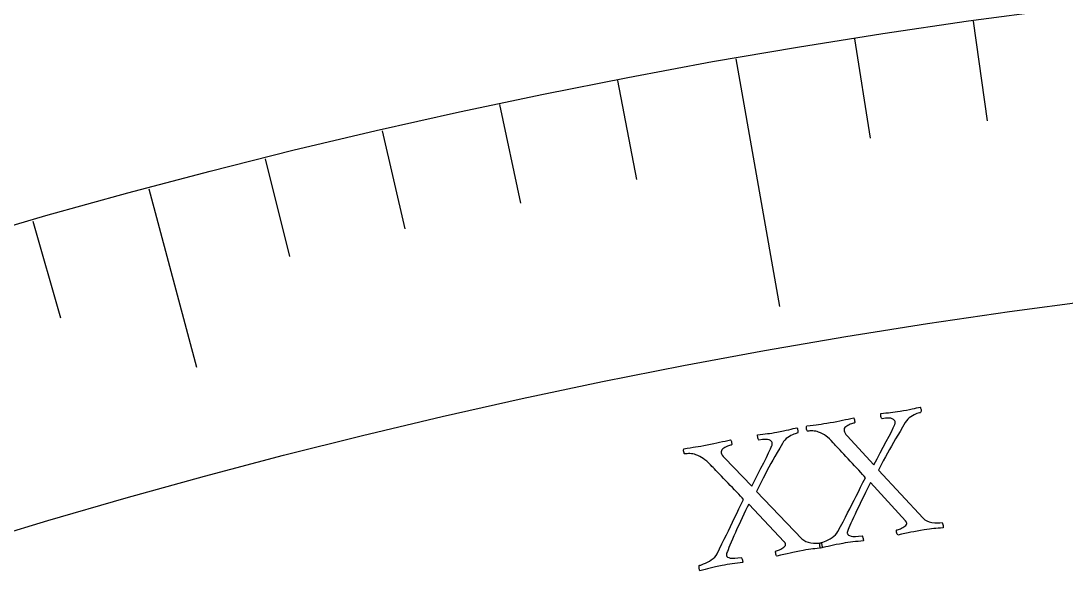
# Model space of a CAD drawing. Header units: millimetres. Extents: x -76 to 76, y -76 to 86.
# Drawn here: x -19.08 to -8.65, y 62.51 to 68.11 of the extents above; entities that cross this region are included whole.
import ezdxf

# ---------------------------------------------------------------- set-up
doc = ezdxf.new("R2010")
doc.units = ezdxf.units.MM
for name, color, linetype in [('CUT_OUTER', 1, 'Continuous'), ('ENGRAVE', 7, 'Continuous'), ('ENGRAVE_FINE', 8, 'Continuous'), ('TEXT', 5, 'Continuous')]:
    doc.layers.add(name, color=color, linetype=linetype)

msp = doc.modelspace()

# ---------------------------------------------------------------- linework, layer by layer
at = {"layer": 'CUT_OUTER'}
msp.add_arc((-0.0035, 0.0066), 75.9926, 99.712835, 124.102167, dxfattribs=at)
at = {"layer": 'ENGRAVE'}
for points in [[(-11.9435, 67.7351), (-11.508, 65.2652)], [(-17.8016, 66.4364), (-17.3256, 64.6598)]]:
    msp.add_lwpolyline(points, dxfattribs=at)
for radius in [74.48, 74.48, 72.485, 68.78, 68.78, 65.854]:
    msp.add_circle((0, 0), radius, dxfattribs=at)
at = {"layer": 'ENGRAVE_FINE'}
for points in [[(-9.5723, 68.1106), (-9.4327, 67.1172)], [(-10.7596, 67.9332), (-10.6026, 66.9424)], [(-13.1238, 67.5163), (-12.9324, 66.5315)], [(-14.3002, 67.277), (-14.0916, 66.2957)], [(-15.4721, 67.0172), (-15.2465, 66.0397)], [(-16.6394, 66.7369), (-16.3967, 65.7635)], [(-18.9583, 66.1156), (-18.6818, 65.1512)]]:
    msp.add_lwpolyline(points, dxfattribs=at)
at = {"layer": 'TEXT'}
for points in [[(-11.0005, 64.1058), (-10.9673, 64.1117), (-10.9356, 64.1176), (-10.9053, 64.1237), (-10.8766, 64.1298), (-10.8486, 64.1359), (-10.8209, 64.1419), (-10.7933, 64.1477), (-10.766, 64.1533), (-10.7636, 64.1489), (-10.7613, 64.1426), (-10.7592, 64.1343), (-10.7573, 64.1241), (-10.7561, 64.1143), (-10.7563, 64.107), (-10.758, 64.1025), (-10.7611, 64.1005), (-10.7684, 64.099), (-10.7774, 64.0966), (-10.7878, 64.0933), (-10.7999, 64.0892), (-10.8123, 64.0842), (-10.8242, 64.0784), (-10.8354, 64.0717), (-10.846, 64.0642), (-10.8548, 64.0557), (-10.8604, 64.0462), (-10.863, 64.0356), (-10.8625, 64.024), (-10.8592, 64.0132), (-10.8528, 64.0013), (-10.8433, 63.9882), (-10.8307, 63.9739), (-10.5643, 63.6855), (-10.5325, 63.7464), (-10.5013, 63.8054), (-10.4707, 63.8627), (-10.4407, 63.9182), (-10.4132, 63.9697), (-10.3898, 64.0149), (-10.3708, 64.054), (-10.3561, 64.0869), (-10.3543, 64.0919), (-10.3531, 64.0969), (-10.3525, 64.1018), (-10.3525, 64.1066), (-10.3527, 64.1108), (-10.353, 64.1141), (-10.3532, 64.1165), (-10.3533, 64.1179), (-10.3558, 64.1244), (-10.3612, 64.131), (-10.3696, 64.1375), (-10.3808, 64.1441), (-10.3967, 64.149), (-10.4191, 64.1508), (-10.4481, 64.1493), (-10.4835, 64.1446), (-10.4864, 64.1463), (-10.4891, 64.1506), (-10.4916, 64.1574), (-10.4939, 64.1668), (-10.4957, 64.1767), (-10.4967, 64.1852), (-10.4968, 64.1923), (-10.4961, 64.198), (-10.4692, 64.2005), (-10.4439, 64.2029), (-10.42, 64.2052), (-10.3978, 64.2073), (-10.3758, 64.2096), (-10.3528, 64.2124), (-10.3289, 64.2157), (-10.3039, 64.2196), (-10.2694, 64.2253), (-10.2379, 64.2311), (-10.2093, 64.2368), (-10.1835, 64.2426), (-10.1603, 64.248), (-10.1392, 64.2529), (-10.1201, 64.2573), (-10.1032, 64.261), (-10.1008, 64.2568), (-10.0985, 64.2512), (-10.0963, 64.2442), (-10.0943, 64.2356), (-10.0931, 64.2269), (-10.0934, 64.2191), (-10.0952, 64.2122), (-10.0984, 64.2063), (-10.1035, 64.2052), (-10.1112, 64.2031), (-10.1216, 64.2), (-10.1345, 64.1959), (-10.149, 64.1905), (-10.164, 64.1835), (-10.1795, 64.1751), (-10.1955, 64.1652), (-10.2111, 64.1536), (-10.2256, 64.1401), (-10.2389, 64.1248), (-10.2511, 64.1076), (-10.2783, 64.0616), (-10.3038, 64.0188), (-10.3274, 63.9792), (-10.3492, 63.9427), (-10.3698, 63.9076), (-10.3901, 63.8724), (-10.4099, 63.837), (-10.4294, 63.8015), (-10.4494, 63.7641), (-10.471, 63.7234), (-10.4941, 63.6793), (-10.5189, 63.6318), (-10.0737, 63.1533), (-10.0561, 63.1375), (-10.0354, 63.125), (-10.0117, 63.1159), (-9.985, 63.1101), (-9.9575, 63.1069), (-9.9315, 63.1056), (-9.907, 63.1062), (-9.884, 63.1088), (-9.8809, 63.1046), (-9.8784, 63.0987), (-9.8764, 63.091), (-9.875, 63.0815), (-9.874, 63.0722), (-9.8736, 63.065), (-9.8735, 63.0599), (-9.8739, 63.0568), (-9.9002, 63.0546), (-9.9246, 63.0525), (-9.9471, 63.0505), (-9.9677, 63.0488), (-9.9884, 63.0467), (-10.0111, 63.044), (-10.0359, 63.0406), (-10.0627, 63.0365), (-10.0995, 63.0305), (-10.1337, 63.0244), (-10.1655, 63.0184), (-10.1948, 63.0124), (-10.224, 63.0062), (-10.2557, 62.9995), (-10.2898, 62.9922), (-10.3262, 62.9843), (-10.3302, 62.9885), (-10.3336, 62.9946), (-10.3364, 63.0028), (-10.3385, 63.0129), (-10.3397, 63.0228), (-10.3394, 63.03), (-10.3378, 63.0346), (-10.3348, 63.0365), (-10.3284, 63.0379), (-10.3204, 63.0403), (-10.3108, 63.0437), (-10.2995, 63.048), (-10.2877, 63.0532), (-10.2764, 63.0592), (-10.2655, 63.0659), (-10.2551, 63.0734), (-10.2464, 63.0813), (-10.2406, 63.0894), (-10.2376, 63.0976), (-10.2375, 63.1059), (-10.238, 63.1079), (-10.239, 63.1102), (-10.2403, 63.1128), (-10.242, 63.1157), (-10.2439, 63.1186), (-10.2459, 63.121), (-10.248, 63.1232), (-10.2501, 63.1249), (-10.5982, 63.5076), (-10.6145, 63.4764), (-10.6313, 63.4435), (-10.6487, 63.4089), (-10.6667, 63.3727), (-10.6847, 63.3359), (-10.7024, 63.2994), (-10.7199, 63.2634), (-10.737, 63.2278), (-10.7532, 63.1934), (-10.7682, 63.1612), (-10.7818, 63.1311), (-10.7941, 63.1031), (-10.8048, 63.0783), (-10.8135, 63.0577), (-10.8204, 63.0412), (-10.8253, 63.0288), (-10.826, 63.0266), (-10.8268, 63.0238), (-10.8278, 63.0205), (-10.8289, 63.0167), (-10.8299, 63.0126), (-10.8303, 63.0083), (-10.8303, 63.0039), (-10.8297, 62.9993), (-10.8264, 62.9915), (-10.8191, 62.9846), (-10.808, 62.9788), (-10.793, 62.974), (-10.7734, 62.9711), (-10.7486, 62.9709), (-10.7185, 62.9733), (-10.6832, 62.9784), (-10.6799, 62.9743), (-10.677, 62.9684), (-10.6743, 62.9609), (-10.672, 62.9516), (-10.6702, 62.9424), (-10.6694, 62.9353), (-10.6696, 62.9301), (-10.6706, 62.9269), (-10.696, 62.9245), (-10.7217, 62.9218), (-10.7475, 62.919), (-10.7735, 62.9161), (-10.7995, 62.9129), (-10.8252, 62.9094), (-10.8507, 62.9055), (-10.8758, 62.9014), (-10.9096, 62.8953), (-10.9409, 62.8894), (-10.9695, 62.8835), (-10.9955, 62.8777), (-11.0205, 62.8718), (-11.0458, 62.8657), (-11.0717, 62.8594), (-11.0979, 62.853), (-11.1003, 62.858), (-11.1021, 62.8644), (-11.1033, 62.8723), (-11.1039, 62.8816), (-11.1042, 62.8906), (-11.1041, 62.8976), (-11.1039, 62.9026), (-11.1034, 62.9057), (-11.0979, 62.9071), (-11.0887, 62.9099), (-11.0758, 62.9143), (-11.0592, 62.9202), (-11.0406, 62.9275), (-11.0215, 62.9364), (-11.002, 62.9467), (-10.982, 62.9586), (-10.9631, 62.9719), (-10.947, 62.9865), (-10.9336, 63.0024), (-10.923, 63.0196), (-10.897, 63.0691), (-10.8723, 63.1165), (-10.8489, 63.1617), (-10.8268, 63.2048), (-10.8053, 63.2468), (-10.784, 63.2889), (-10.7627, 63.3311), (-10.7416, 63.3735), (-10.7199, 63.4167), (-10.6972, 63.4616), (-10.6735, 63.5082), (-10.6486, 63.5566), (-10.6626, 63.5725), (-10.6785, 63.5901), (-10.6962, 63.6095), (-10.7158, 63.6305), (-10.7365, 63.6527), (-10.7576, 63.6754), (-10.779, 63.6986), (-10.8007, 63.7224), (-10.8223, 63.746), (-10.8433, 63.7688), (-10.8637, 63.7907), (-10.8834, 63.8118), (-10.902, 63.8315), (-10.9188, 63.8493), (-10.9339, 63.8653), (-10.9472, 63.8794), (-10.958, 63.8909), (-10.9658, 63.8992), (-10.9705, 63.9041), (-10.972, 63.9058), (-10.9908, 63.9261), (-11.0088, 63.944), (-11.0261, 63.9593), (-11.0425, 63.9722), (-11.0591, 63.9833), (-11.077, 63.9935), (-11.096, 64.0028), (-11.1161, 64.0111), (-11.13, 64.0159), (-11.1445, 64.0194), (-11.1596, 64.0217), (-11.1754, 64.0229), (-11.1906, 64.0232), (-11.2038, 64.0229), (-11.2151, 64.0222), (-11.2246, 64.021), (-11.2281, 64.0218), (-11.2312, 64.0256), (-11.2338, 64.0323), (-11.236, 64.042), (-11.2373, 64.0523), (-11.2374, 64.0609), (-11.2362, 64.0678), (-11.2337, 64.073), (-11.2008, 64.0778), (-11.1704, 64.0819), (-11.1425, 64.0855), (-11.117, 64.0886), (-11.0915, 64.0918), (-11.0636, 64.0957), (-11.0333, 64.1004), (-11.0005, 64.1058)], [(-12.2278, 63.8831), (-12.1947, 63.8896), (-12.1631, 63.8962), (-12.133, 63.9028), (-12.1043, 63.9095), (-12.0765, 63.9161), (-12.0488, 63.9226), (-12.0214, 63.9289), (-11.9942, 63.935), (-11.9917, 63.9307), (-11.9893, 63.9244), (-11.9871, 63.9162), (-11.9849, 63.906), (-11.9835, 63.8962), (-11.9837, 63.889), (-11.9852, 63.8844), (-11.9882, 63.8824), (-11.9956, 63.8807), (-12.0045, 63.8781), (-12.0149, 63.8747), (-12.0268, 63.8703), (-12.0392, 63.8651), (-12.051, 63.859), (-12.0621, 63.8521), (-12.0725, 63.8444), (-12.0811, 63.8358), (-12.0866, 63.8261), (-12.0889, 63.8155), (-12.0882, 63.804), (-12.0847, 63.7932), (-12.0781, 63.7814), (-12.0683, 63.7685), (-12.0555, 63.7544), (-11.7836, 63.4712), (-11.753, 63.5327), (-11.7229, 63.5923), (-11.6934, 63.6502), (-11.6645, 63.7062), (-11.6379, 63.7582), (-11.6155, 63.8039), (-11.5972, 63.8434), (-11.5831, 63.8765), (-11.5814, 63.8816), (-11.5803, 63.8866), (-11.5798, 63.8915), (-11.5799, 63.8963), (-11.5802, 63.9005), (-11.5805, 63.9038), (-11.5807, 63.9062), (-11.5809, 63.9076), (-11.5836, 63.9141), (-11.5891, 63.9205), (-11.5975, 63.9269), (-11.6089, 63.9332), (-11.6249, 63.9379), (-11.6474, 63.9392), (-11.6763, 63.9371), (-11.7116, 63.9318), (-11.7145, 63.9334), (-11.7173, 63.9377), (-11.7199, 63.9444), (-11.7224, 63.9538), (-11.7244, 63.9636), (-11.7256, 63.9721), (-11.7258, 63.9792), (-11.7252, 63.9849), (-11.6984, 63.988), (-11.6731, 63.9908), (-11.6493, 63.9936), (-11.6271, 63.9961), (-11.6052, 63.9988), (-11.5823, 64.0021), (-11.5583, 64.0059), (-11.5334, 64.0102), (-11.4991, 64.0166), (-11.4677, 64.0229), (-11.4392, 64.0292), (-11.4136, 64.0355), (-11.3905, 64.0414), (-11.3694, 64.0467), (-11.3504, 64.0514), (-11.3336, 64.0554), (-11.3311, 64.0513), (-11.3287, 64.0458), (-11.3264, 64.0387), (-11.3242, 64.0303), (-11.3229, 64.0215), (-11.323, 64.0137), (-11.3247, 64.0068), (-11.3278, 64.0009), (-11.3329, 63.9997), (-11.3405, 63.9974), (-11.3508, 63.9941), (-11.3637, 63.9897), (-11.3781, 63.984), (-11.3929, 63.9768), (-11.4082, 63.9681), (-11.424, 63.9579), (-11.4394, 63.946), (-11.4536, 63.9322), (-11.4667, 63.9166), (-11.4785, 63.8992), (-11.5049, 63.8528), (-11.5295, 63.8095), (-11.5523, 63.7694), (-11.5734, 63.7324), (-11.5934, 63.697), (-11.613, 63.6614), (-11.6321, 63.6257), (-11.6509, 63.5897), (-11.6702, 63.552), (-11.691, 63.5109), (-11.7133, 63.4663), (-11.7371, 63.4184), (-11.2829, 62.9485), (-11.2649, 62.933), (-11.244, 62.921), (-11.2202, 62.9123), (-11.1933, 62.907), (-11.1658, 62.9043), (-11.1398, 62.9035), (-11.1153, 62.9046), (-11.0923, 62.9076), (-11.0891, 62.9035), (-11.0865, 62.8976), (-11.0844, 62.89), (-11.0828, 62.8806), (-11.0817, 62.8713), (-11.0811, 62.8641), (-11.0809, 62.859), (-11.0813, 62.8559), (-11.1075, 62.8531), (-11.1318, 62.8506), (-11.1543, 62.8482), (-11.1749, 62.846), (-11.1955, 62.8436), (-11.2182, 62.8405), (-11.2429, 62.8366), (-11.2696, 62.832), (-11.3063, 62.8252), (-11.3404, 62.8185), (-11.3721, 62.8119), (-11.4012, 62.8054), (-11.4303, 62.7986), (-11.4619, 62.7912), (-11.4958, 62.7833), (-11.5321, 62.7748), (-11.5362, 62.7788), (-11.5397, 62.7849), (-11.5426, 62.793), (-11.5449, 62.8031), (-11.5463, 62.8129), (-11.5462, 62.8201), (-11.5446, 62.8248), (-11.5416, 62.8267), (-11.5353, 62.8283), (-11.5273, 62.8308), (-11.5178, 62.8344), (-11.5066, 62.8389), (-11.4949, 62.8444), (-11.4837, 62.8506), (-11.4729, 62.8575), (-11.4627, 62.8652), (-11.4542, 62.8733), (-11.4485, 62.8814), (-11.4457, 62.8897), (-11.4458, 62.898), (-11.4463, 62.9), (-11.4473, 62.9023), (-11.4486, 62.9049), (-11.4504, 62.9077), (-11.4524, 62.9105), (-11.4545, 62.913), (-11.4566, 62.915), (-11.4587, 62.9167), (-11.814, 63.2927), (-11.8297, 63.2612), (-11.8459, 63.2279), (-11.8627, 63.1931), (-11.8799, 63.1565), (-11.8973, 63.1193), (-11.9143, 63.0826), (-11.931, 63.0462), (-11.9474, 63.0102), (-11.963, 62.9756), (-11.9774, 62.9431), (-11.9904, 62.9127), (-12.0022, 62.8845), (-12.0124, 62.8595), (-12.0207, 62.8387), (-12.0272, 62.8221), (-12.0319, 62.8097), (-12.0325, 62.8074), (-12.0333, 62.8046), (-12.0342, 62.8013), (-12.0353, 62.7975), (-12.0362, 62.7933), (-12.0366, 62.7891), (-12.0364, 62.7846), (-12.0358, 62.7801), (-12.0323, 62.7723), (-12.0249, 62.7656), (-12.0137, 62.76), (-11.9986, 62.7555), (-11.9789, 62.7529), (-11.9541, 62.7532), (-11.9241, 62.7562), (-11.8889, 62.762), (-11.8855, 62.7579), (-11.8825, 62.7521), (-11.8797, 62.7446), (-11.8771, 62.7354), (-11.8752, 62.7262), (-11.8743, 62.7191), (-11.8743, 62.7139), (-11.8753, 62.7107), (-11.9007, 62.7078), (-11.9263, 62.7047), (-11.952, 62.7014), (-11.978, 62.6979), (-12.0039, 62.6942), (-12.0296, 62.6902), (-12.0549, 62.6859), (-12.0799, 62.6812), (-12.1137, 62.6746), (-12.1448, 62.668), (-12.1733, 62.6616), (-12.1992, 62.6553), (-12.224, 62.6489), (-12.2493, 62.6424), (-12.275, 62.6356), (-12.3011, 62.6286), (-12.3036, 62.6336), (-12.3055, 62.64), (-12.3069, 62.6478), (-12.3077, 62.6571), (-12.3081, 62.6661), (-12.3082, 62.6731), (-12.3081, 62.6782), (-12.3076, 62.6812), (-12.3021, 62.6827), (-12.293, 62.6857), (-12.2802, 62.6904), (-12.2637, 62.6965), (-12.2452, 62.7042), (-12.2263, 62.7134), (-12.207, 62.7242), (-12.1873, 62.7364), (-12.1687, 62.7501), (-12.1528, 62.765), (-12.1397, 62.7812), (-12.1294, 62.7986), (-12.1044, 62.8486), (-12.0807, 62.8964), (-12.0581, 62.9421), (-12.0368, 62.9855), (-12.0161, 63.028), (-11.9956, 63.0705), (-11.9752, 63.1131), (-11.9548, 63.1558), (-11.934, 63.1994), (-11.9122, 63.2448), (-11.8893, 63.2919), (-11.8654, 63.3407), (-11.8797, 63.3564), (-11.8959, 63.3737), (-11.914, 63.3927), (-11.934, 63.4133), (-11.9551, 63.4351), (-11.9766, 63.4574), (-11.9985, 63.4802), (-12.0206, 63.5036), (-12.0427, 63.5268), (-12.0641, 63.5492), (-12.0849, 63.5707), (-12.1051, 63.5913), (-12.124, 63.6107), (-12.1412, 63.6282), (-12.1565, 63.6439), (-12.1701, 63.6577), (-12.1812, 63.6691), (-12.1891, 63.6771), (-12.1939, 63.682), (-12.1954, 63.6836), (-12.2146, 63.7036), (-12.233, 63.7211), (-12.2505, 63.7361), (-12.2672, 63.7487), (-12.284, 63.7595), (-12.302, 63.7693), (-12.3212, 63.7783), (-12.3416, 63.7862), (-12.3555, 63.7907), (-12.3701, 63.7939), (-12.3852, 63.796), (-12.401, 63.7968), (-12.4162, 63.7968), (-12.4294, 63.7963), (-12.4407, 63.7954), (-12.4501, 63.794), (-12.4537, 63.7947), (-12.4569, 63.7984), (-12.4596, 63.8051), (-12.462, 63.8147), (-12.4635, 63.825), (-12.4637, 63.8336), (-12.4627, 63.8406), (-12.4603, 63.8458), (-12.4275, 63.8512), (-12.3972, 63.856), (-12.3693, 63.8601), (-12.3439, 63.8636), (-12.3184, 63.8673), (-12.2906, 63.8717), (-12.2604, 63.877), (-12.2278, 63.8831)]]:
    msp.add_lwpolyline(points, close=True, dxfattribs=at)

doc.saveas('drawing.dxf')
